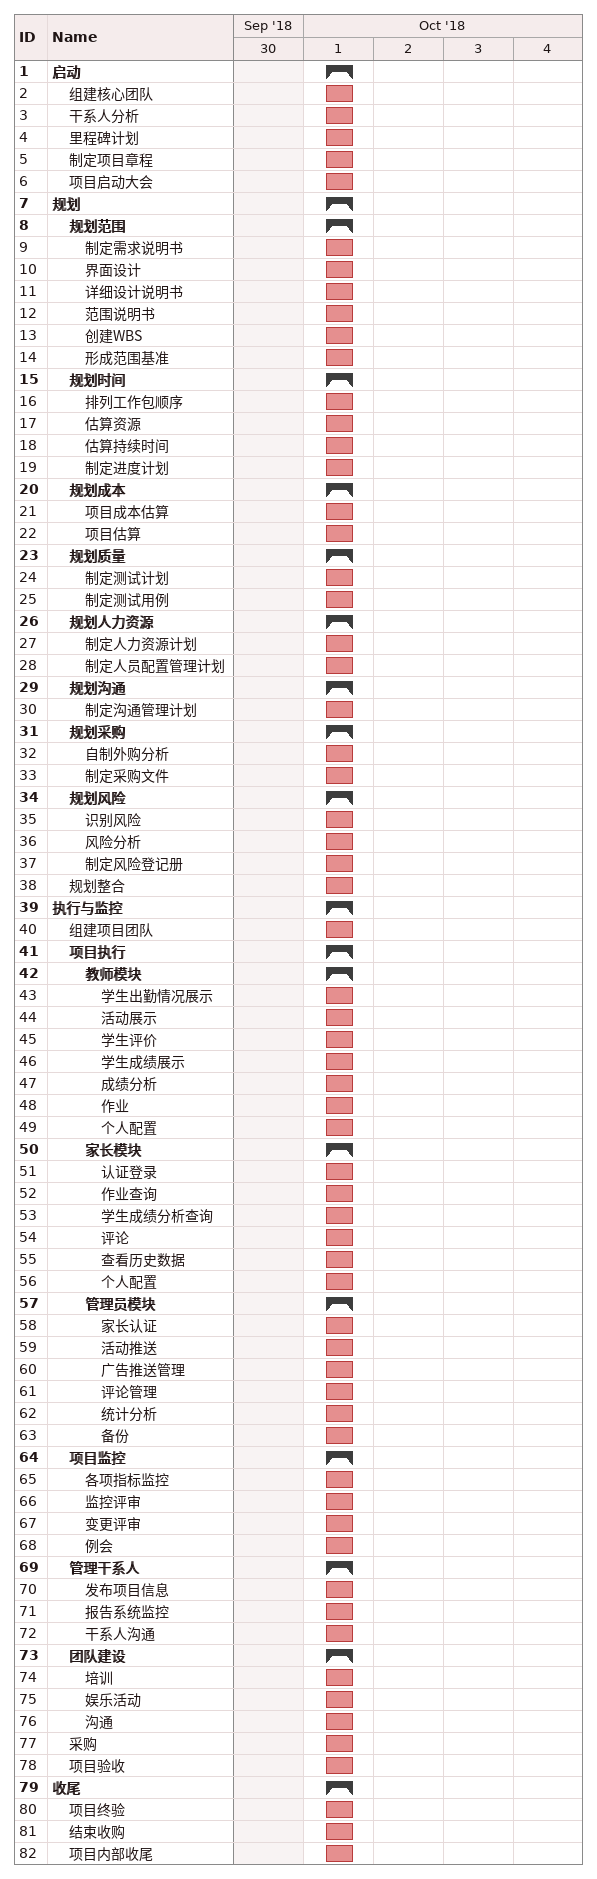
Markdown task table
| ID | Level | Task | Start | Finish |
|---|---|---|---|---|
| 1 | 1 | **启动** | 2018-10-01 | 2018-10-01 |
| 2 | 2 | 组建核心团队 | 2018-10-01 | 2018-10-01 |
| 3 | 2 | 干系人分析 | 2018-10-01 | 2018-10-01 |
| 4 | 2 | 里程碑计划 | 2018-10-01 | 2018-10-01 |
| 5 | 2 | 制定项目章程 | 2018-10-01 | 2018-10-01 |
| 6 | 2 | 项目启动大会 | 2018-10-01 | 2018-10-01 |
| 7 | 1 | **规划** | 2018-10-01 | 2018-10-01 |
| 8 | 2 | **规划范围** | 2018-10-01 | 2018-10-01 |
| 9 | 3 | 制定需求说明书 | 2018-10-01 | 2018-10-01 |
| 10 | 3 | 界面设计 | 2018-10-01 | 2018-10-01 |
| 11 | 3 | 详细设计说明书 | 2018-10-01 | 2018-10-01 |
| 12 | 3 | 范围说明书 | 2018-10-01 | 2018-10-01 |
| 13 | 3 | 创建WBS | 2018-10-01 | 2018-10-01 |
| 14 | 3 | 形成范围基准 | 2018-10-01 | 2018-10-01 |
| 15 | 2 | **规划时间** | 2018-10-01 | 2018-10-01 |
| 16 | 3 | 排列工作包顺序 | 2018-10-01 | 2018-10-01 |
| 17 | 3 | 估算资源 | 2018-10-01 | 2018-10-01 |
| 18 | 3 | 估算持续时间 | 2018-10-01 | 2018-10-01 |
| 19 | 3 | 制定进度计划 | 2018-10-01 | 2018-10-01 |
| 20 | 2 | **规划成本** | 2018-10-01 | 2018-10-01 |
| 21 | 3 | 项目成本估算 | 2018-10-01 | 2018-10-01 |
| 22 | 3 | 项目估算 | 2018-10-01 | 2018-10-01 |
| 23 | 2 | **规划质量** | 2018-10-01 | 2018-10-01 |
| 24 | 3 | 制定测试计划 | 2018-10-01 | 2018-10-01 |
| 25 | 3 | 制定测试用例 | 2018-10-01 | 2018-10-01 |
| 26 | 2 | **规划人力资源** | 2018-10-01 | 2018-10-01 |
| 27 | 3 | 制定人力资源计划 | 2018-10-01 | 2018-10-01 |
| 28 | 3 | 制定人员配置管理计划 | 2018-10-01 | 2018-10-01 |
| 29 | 2 | **规划沟通** | 2018-10-01 | 2018-10-01 |
| 30 | 3 | 制定沟通管理计划 | 2018-10-01 | 2018-10-01 |
| 31 | 2 | **规划采购** | 2018-10-01 | 2018-10-01 |
| 32 | 3 | 自制外购分析 | 2018-10-01 | 2018-10-01 |
| 33 | 3 | 制定采购文件 | 2018-10-01 | 2018-10-01 |
| 34 | 2 | **规划风险** | 2018-10-01 | 2018-10-01 |
| 35 | 3 | 识别风险 | 2018-10-01 | 2018-10-01 |
| 36 | 3 | 风险分析 | 2018-10-01 | 2018-10-01 |
| 37 | 3 | 制定风险登记册 | 2018-10-01 | 2018-10-01 |
| 38 | 2 | 规划整合 | 2018-10-01 | 2018-10-01 |
| 39 | 1 | **执行与监控** | 2018-10-01 | 2018-10-01 |
| 40 | 2 | 组建项目团队 | 2018-10-01 | 2018-10-01 |
| 41 | 2 | **项目执行** | 2018-10-01 | 2018-10-01 |
| 42 | 3 | **教师模块** | 2018-10-01 | 2018-10-01 |
| 43 | 4 | 学生出勤情况展示 | 2018-10-01 | 2018-10-01 |
| 44 | 4 | 活动展示 | 2018-10-01 | 2018-10-01 |
| 45 | 4 | 学生评价 | 2018-10-01 | 2018-10-01 |
| 46 | 4 | 学生成绩展示 | 2018-10-01 | 2018-10-01 |
| 47 | 4 | 成绩分析 | 2018-10-01 | 2018-10-01 |
| 48 | 4 | 作业 | 2018-10-01 | 2018-10-01 |
| 49 | 4 | 个人配置 | 2018-10-01 | 2018-10-01 |
| 50 | 3 | **家长模块** | 2018-10-01 | 2018-10-01 |
| 51 | 4 | 认证登录 | 2018-10-01 | 2018-10-01 |
| 52 | 4 | 作业查询 | 2018-10-01 | 2018-10-01 |
| 53 | 4 | 学生成绩分析查询 | 2018-10-01 | 2018-10-01 |
| 54 | 4 | 评论 | 2018-10-01 | 2018-10-01 |
| 55 | 4 | 查看历史数据 | 2018-10-01 | 2018-10-01 |
| 56 | 4 | 个人配置 | 2018-10-01 | 2018-10-01 |
| 57 | 3 | **管理员模块** | 2018-10-01 | 2018-10-01 |
| 58 | 4 | 家长认证 | 2018-10-01 | 2018-10-01 |
| 59 | 4 | 活动推送 | 2018-10-01 | 2018-10-01 |
| 60 | 4 | 广告推送管理 | 2018-10-01 | 2018-10-01 |
| 61 | 4 | 评论管理 | 2018-10-01 | 2018-10-01 |
| 62 | 4 | 统计分析 | 2018-10-01 | 2018-10-01 |
| 63 | 4 | 备份 | 2018-10-01 | 2018-10-01 |
| 64 | 2 | **项目监控** | 2018-10-01 | 2018-10-01 |
| 65 | 3 | 各项指标监控 | 2018-10-01 | 2018-10-01 |
| 66 | 3 | 监控评审 | 2018-10-01 | 2018-10-01 |
| 67 | 3 | 变更评审 | 2018-10-01 | 2018-10-01 |
| 68 | 3 | 例会 | 2018-10-01 | 2018-10-01 |
| 69 | 2 | **管理干系人** | 2018-10-01 | 2018-10-01 |
| 70 | 3 | 发布项目信息 | 2018-10-01 | 2018-10-01 |
| 71 | 3 | 报告系统监控 | 2018-10-01 | 2018-10-01 |
| 72 | 3 | 干系人沟通 | 2018-10-01 | 2018-10-01 |
| 73 | 2 | **团队建设** | 2018-10-01 | 2018-10-01 |
| 74 | 3 | 培训 | 2018-10-01 | 2018-10-01 |
| 75 | 3 | 娱乐活动 | 2018-10-01 | 2018-10-01 |
| 76 | 3 | 沟通 | 2018-10-01 | 2018-10-01 |
| 77 | 2 | 采购 | 2018-10-01 | 2018-10-01 |
| 78 | 2 | 项目验收 | 2018-10-01 | 2018-10-01 |
| 79 | 1 | **收尾** | 2018-10-01 | 2018-10-01 |
| 80 | 2 | 项目终验 | 2018-10-01 | 2018-10-01 |
| 81 | 2 | 结束收购 | 2018-10-01 | 2018-10-01 |
| 82 | 2 | 项目内部收尾 | 2018-10-01 | 2018-10-01 |
